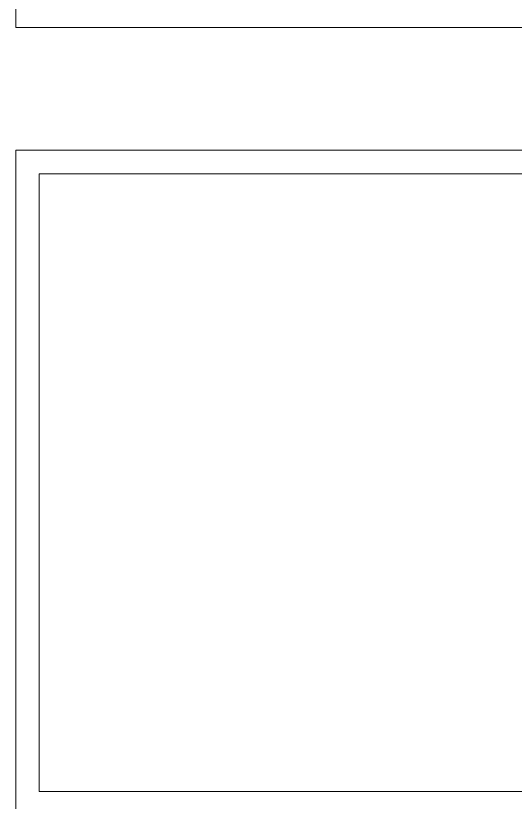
# Model space of a CAD drawing. Header units: inches. Extents: x -1851 to 6314, y -1304 to 4687.
# Drawn here: x 1504.9 to 1539.1, y 3683.9 to 3737.6 of the extents above; entities that cross this region are included whole.
import ezdxf

# ---------------------------------------------------------------- set-up
doc = ezdxf.new("R2010")
doc.units = ezdxf.units.IN
doc.header["$MEASUREMENT"] = 0
doc.layers.add('E-ARRY-TABL', color=9, linetype='Continuous')

# ---------------------------------------------------------------- blocks, each defined once
blk = doc.blocks.new('2.2.1_8 Mid Plan View')
at = {"color": 7, "linetype": 'Continuous', "lineweight": 15}
for p, q in [((26.705, -3.7368), (26.705, 2.6804)), ((27.3067, 2.6804), (27.3067, -3.7368)), ((23.5653, 2.5656), (23.5653, -3.622)), ((26.5902, -3.622), (26.5902, 2.5656)), ((23.5653, -3.622), (26.5902, -3.622)), ((23.4504, -3.7368), (26.705, -3.7368))]:
    blk.add_line(p, q, dxfattribs=at)
blk = doc.blocks.new('2.2.1_8 End Plan View')
at = {"color": 7, "linetype": 'Continuous', "lineweight": 15}
for p, q in [((-0.3006, 2.6804), (-0.3006, -3.7368)), ((0.3011, -3.7368), (0.3011, 2.6804)), ((-0.4154, 2.5656), (-0.4154, -3.622)), ((3.5556, -3.7368), (0.3011, -3.7368))]:
    blk.add_line(p, q, dxfattribs=at)
blk = doc.blocks.new('A$C1ac49d95')
at = {"layer": 'E-ARRY-TABL', "xscale": -13.95298604562408, "yscale": 13.95298604562408, "zscale": 13.95298604562408, "rotation": 270}
for name, p in [('2.2.1_8 End Plan View', (52.14, 3744.597)), ('2.2.1_8 Mid Plan View', (52.14, 3367.788))]:
    blk.add_blockref(name, p, dxfattribs=at)

msp = doc.modelspace()

# ---------------------------------------------------------------- block references
msp.add_blockref('A$C1ac49d95', (1504.91807, -11.95114))

doc.saveas('drawing.dxf')
